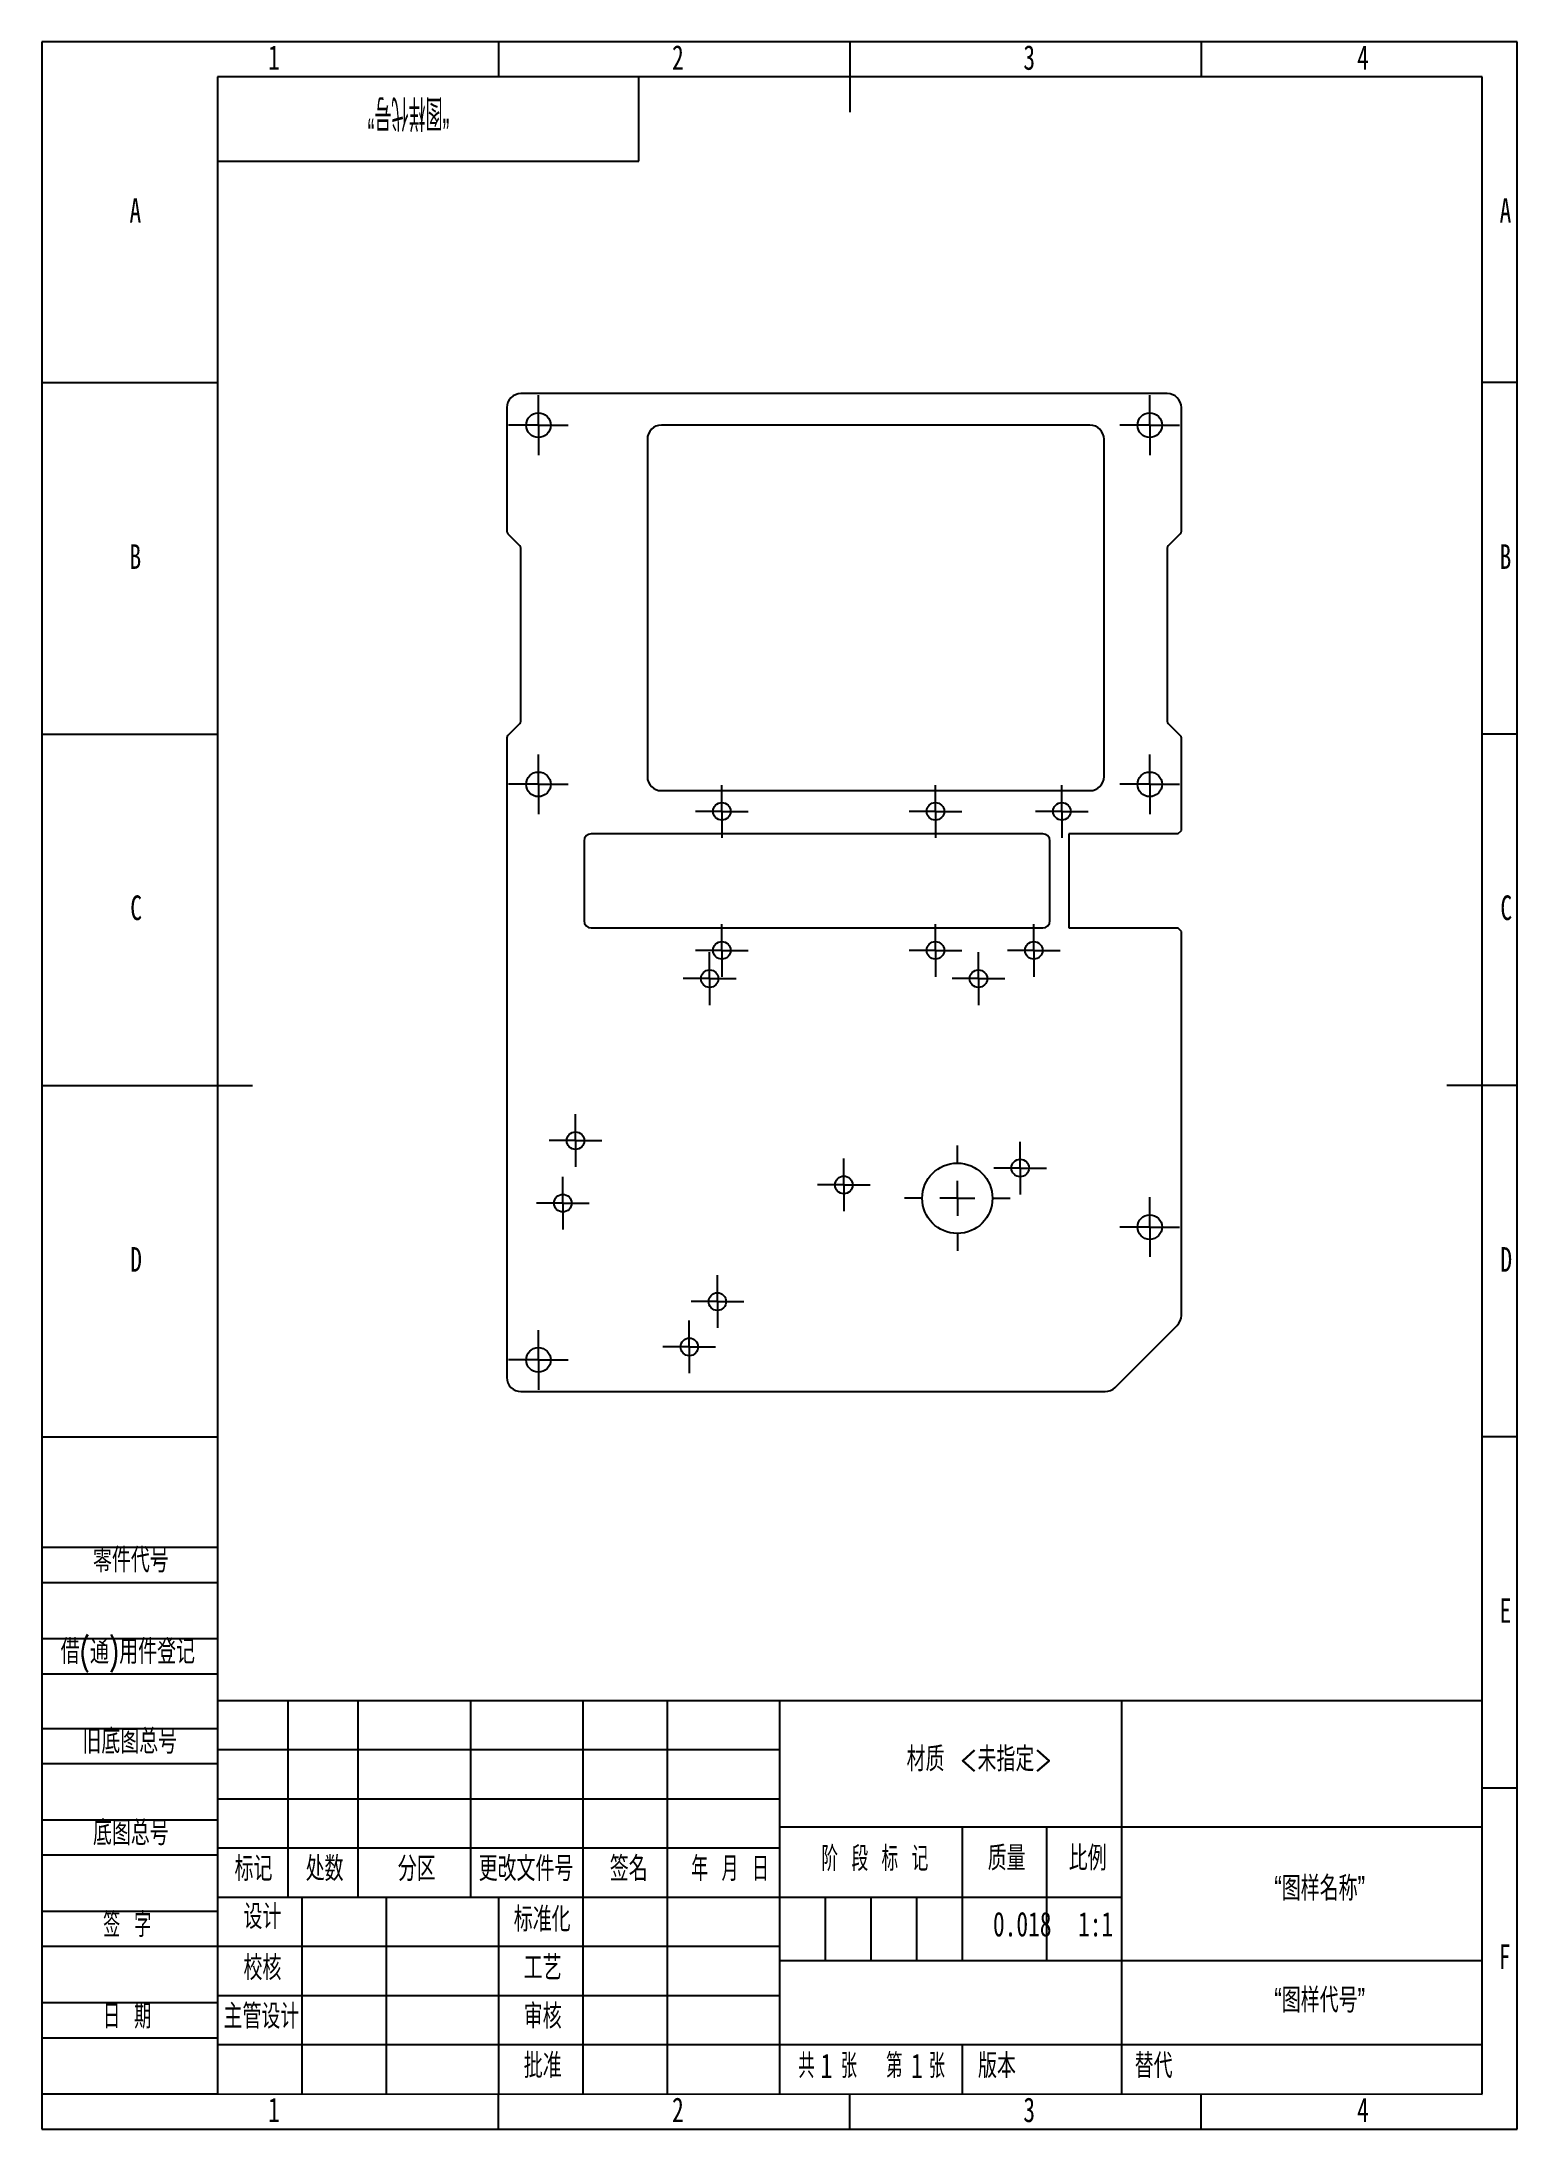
# Model space of a CAD drawing. Header units: millimetres. Extents: x 0 to 210, y 0 to 297.
import ezdxf

# ---------------------------------------------------------------- set-up
doc = ezdxf.new("R2010")
doc.units = ezdxf.units.MM
doc.layers.add('图框', color=7, linetype='Continuous')
doc.layers.add('尺寸', color=7, linetype='Continuous')
doc.styles.add('SLDTEXTSTYLE0', font='TXT', dxfattribs={"width": 0.7, "bigfont": 'bigfont'})
doc.styles.add('SLDTEXTSTYLE1', font='TXT', dxfattribs={"width": 0.62, "bigfont": 'bigfont'})
doc.styles.add('SLDTEXTSTYLE2', font='TXT', dxfattribs={"width": 0.614286, "bigfont": 'bigfont'})
doc.styles.add('SLDTEXTSTYLE3', font='TXT', dxfattribs={"width": 0.6, "bigfont": 'bigfont'})
doc.styles.add('SLDTEXTSTYLE4', font='TXT', dxfattribs={"width": 0.633333, "bigfont": 'bigfont'})
doc.styles.add('SLDTEXTSTYLE5', font='TXT', dxfattribs={"width": 0.7})
doc.styles.add('SLDTEXTSTYLE6', font='TXT', dxfattribs={"width": 0.49, "bigfont": 'bigfont'})

# ---------------------------------------------------------------- blocks, each defined once
blk = doc.blocks.new('SW_CENTERMARKSYMBOL_0')
at = {"layer": '尺寸', "color": 0}
for p, q in [((0, 2.5), (0, 3.75)), ((-2.5, 0), (-3.75, 0)), ((0, 0), (-2.5, 0)), ((0, 0), (0, 2.5)), ((0, 0), (0, -2.5)), ((0, 0), (2.5, 0)), ((2.5, 0), (3.75, 0)), ((0, -2.5), (0, -3.75))]:
    blk.add_line(p, q, dxfattribs=at)
blk = doc.blocks.new('SW_CENTERMARKSYMBOL_1')
at = {"layer": '尺寸', "color": 0}
for p, q in [((0, 2.5), (0, 3.75)), ((-2.5, 0), (-3.75, 0)), ((0, 0), (-2.5, 0)), ((0, 0), (0, 2.5)), ((0, 0), (0, -2.5)), ((0, 0), (2.5, 0)), ((2.5, 0), (3.75, 0)), ((0, -2.5), (0, -3.75))]:
    blk.add_line(p, q, dxfattribs=at)
blk = doc.blocks.new('SW_CENTERMARKSYMBOL_2')
at = {"layer": '尺寸', "color": 0}
for p, q in [((0, 2.5), (0, 3.75)), ((-2.5, 0), (-3.75, 0)), ((0, 0), (-2.5, 0)), ((0, 0), (0, 2.5)), ((0, 0), (0, -2.5)), ((0, 0), (2.5, 0)), ((2.5, 0), (3.75, 0)), ((0, -2.5), (0, -3.75))]:
    blk.add_line(p, q, dxfattribs=at)
blk = doc.blocks.new('SW_CENTERMARKSYMBOL_3')
at = {"layer": '尺寸', "color": 0}
for p, q in [((0, 2.5), (0, 3.75)), ((-2.5, 0), (-3.75, 0)), ((0, 0), (-2.5, 0)), ((0, 0), (0, 2.5)), ((0, 0), (0, -2.5)), ((0, 0), (2.5, 0)), ((2.5, 0), (3.75, 0)), ((0, -2.5), (0, -3.75))]:
    blk.add_line(p, q, dxfattribs=at)
blk = doc.blocks.new('SW_CENTERMARKSYMBOL_4')
at = {"layer": '尺寸', "color": 0}
for p, q in [((0, 2.5), (0, 3.75)), ((-2.5, 0), (-3.75, 0)), ((0, 0), (-2.5, 0)), ((0, 0), (0, 2.5)), ((0, 0), (0, -2.5)), ((0, 0), (2.5, 0)), ((2.5, 0), (3.75, 0)), ((0, -2.5), (0, -3.75))]:
    blk.add_line(p, q, dxfattribs=at)
blk = doc.blocks.new('SW_CENTERMARKSYMBOL_5')
at = {"layer": '尺寸', "color": 0}
for p, q in [((0, 2.5), (0, 3.75)), ((-2.5, 0), (-3.75, 0)), ((0, 0), (-2.5, 0)), ((0, 0), (0, 2.5)), ((0, 0), (0, -2.5)), ((0, 0), (2.5, 0)), ((2.5, 0), (3.75, 0)), ((0, -2.5), (0, -3.75))]:
    blk.add_line(p, q, dxfattribs=at)
blk = doc.blocks.new('SW_CENTERMARKSYMBOL_6')
at = {"layer": '尺寸', "color": 0}
for p, q in [((0, 2.5), (0, 3.75)), ((-2.5, 0), (-3.75, 0)), ((0, 0), (-2.5, 0)), ((0, 0), (0, 2.5)), ((0, 0), (0, -2.5)), ((0, 0), (2.5, 0)), ((2.5, 0), (3.75, 0)), ((0, -2.5), (0, -3.75))]:
    blk.add_line(p, q, dxfattribs=at)
blk = doc.blocks.new('SW_CENTERMARKSYMBOL_7')
at = {"layer": '尺寸', "color": 0}
for p, q in [((0, 2.5), (0, 3.75)), ((-2.5, 0), (-3.75, 0)), ((0, 0), (-2.5, 0)), ((0, 0), (0, 2.5)), ((0, 0), (0, -2.5)), ((0, 0), (2.5, 0)), ((2.5, 0), (3.75, 0)), ((0, -2.5), (0, -3.75))]:
    blk.add_line(p, q, dxfattribs=at)
blk = doc.blocks.new('SW_CENTERMARKSYMBOL_8')
at = {"layer": '尺寸', "color": 0}
for p, q in [((0, 2.5), (0, 3.75)), ((-2.5, 0), (-3.75, 0)), ((0, 0), (-2.5, 0)), ((0, 0), (0, 2.5)), ((0, 0), (0, -2.5)), ((0, 0), (2.5, 0)), ((2.5, 0), (3.75, 0)), ((0, -2.5), (0, -3.75))]:
    blk.add_line(p, q, dxfattribs=at)
blk = doc.blocks.new('SW_CENTERMARKSYMBOL_9')
at = {"layer": '尺寸', "color": 0}
for p, q in [((0, 2.5), (0, 3.75)), ((-2.5, 0), (-3.75, 0)), ((0, 0), (-2.5, 0)), ((0, 0), (0, 2.5)), ((0, 0), (0, -2.5)), ((0, 0), (2.5, 0)), ((2.5, 0), (3.75, 0)), ((0, -2.5), (0, -3.75))]:
    blk.add_line(p, q, dxfattribs=at)
blk = doc.blocks.new('SW_CENTERMARKSYMBOL_10')
at = {"layer": '尺寸', "color": 0}
for p, q in [((0, 2.5), (0, 3.75)), ((-2.5, 0), (-3.75, 0)), ((0, 0), (-2.5, 0)), ((0, 0), (0, 2.5)), ((0, 0), (0, -2.5)), ((0, 0), (2.5, 0)), ((2.5, 0), (3.75, 0)), ((0, -2.5), (0, -3.75))]:
    blk.add_line(p, q, dxfattribs=at)
blk = doc.blocks.new('SW_CENTERMARKSYMBOL_11')
at = {"layer": '尺寸', "color": 0}
for p, q in [((0, 2.5), (0, 3.75)), ((-2.5, 0), (-3.75, 0)), ((0, 0), (-2.5, 0)), ((0, 0), (0, 2.5)), ((0, 0), (0, -2.5)), ((0, 0), (2.5, 0)), ((2.5, 0), (3.75, 0)), ((0, -2.5), (0, -3.75))]:
    blk.add_line(p, q, dxfattribs=at)
blk = doc.blocks.new('SW_CENTERMARKSYMBOL_12')
at = {"layer": '尺寸', "color": 0}
for p, q in [((0, 2.5), (0, 3.75)), ((-2.5, 0), (-3.75, 0)), ((0, 0), (-2.5, 0)), ((0, 0), (0, 2.5)), ((0, 0), (0, -2.5)), ((0, 0), (2.5, 0)), ((2.5, 0), (3.75, 0)), ((0, -2.5), (0, -3.75))]:
    blk.add_line(p, q, dxfattribs=at)
blk = doc.blocks.new('SW_CENTERMARKSYMBOL_13')
at = {"layer": '尺寸', "color": 0}
for p, q in [((0, 2.5), (0, 3.75)), ((-2.5, 0), (-3.75, 0)), ((0, 0), (-2.5, 0)), ((0, 0), (0, 2.5)), ((0, 0), (0, -2.5)), ((0, 0), (2.5, 0)), ((2.5, 0), (3.75, 0)), ((0, -2.5), (0, -3.75))]:
    blk.add_line(p, q, dxfattribs=at)
blk = doc.blocks.new('SW_CENTERMARKSYMBOL_14')
at = {"layer": '尺寸', "color": 0}
for p, q in [((0, 2.5), (0, 4.25)), ((-2.5, 0), (-4.25, 0)), ((0, 0), (-2.5, 0)), ((0, 0), (0, 2.5)), ((0, 0), (0, -2.5)), ((0, 0), (2.5, 0)), ((2.5, 0), (4.25, 0)), ((0, -2.5), (0, -4.25))]:
    blk.add_line(p, q, dxfattribs=at)
blk = doc.blocks.new('SW_CENTERMARKSYMBOL_15')
at = {"layer": '尺寸', "color": 0}
for p, q in [((0, 2.5), (0, 4.25)), ((-2.5, 0), (-4.25, 0)), ((0, 0), (-2.5, 0)), ((0, 0), (0, 2.5)), ((0, 0), (0, -2.5)), ((0, 0), (2.5, 0)), ((2.5, 0), (4.25, 0)), ((0, -2.5), (0, -4.25))]:
    blk.add_line(p, q, dxfattribs=at)
blk = doc.blocks.new('SW_CENTERMARKSYMBOL_16')
at = {"layer": '尺寸', "color": 0}
for p, q in [((0, 2.5), (0, 4.25)), ((-2.5, 0), (-4.25, 0)), ((0, 0), (-2.5, 0)), ((0, 0), (0, 2.5)), ((0, 0), (0, -2.5)), ((0, 0), (2.5, 0)), ((2.5, 0), (4.25, 0)), ((0, -2.5), (0, -4.25))]:
    blk.add_line(p, q, dxfattribs=at)
blk = doc.blocks.new('SW_CENTERMARKSYMBOL_17')
at = {"layer": '尺寸', "color": 0}
for p, q in [((0, 2.5), (0, 4.25)), ((-2.5, 0), (-4.25, 0)), ((0, 0), (-2.5, 0)), ((0, 0), (0, 2.5)), ((0, 0), (0, -2.5)), ((0, 0), (2.5, 0)), ((2.5, 0), (4.25, 0)), ((0, -2.5), (0, -4.25))]:
    blk.add_line(p, q, dxfattribs=at)
blk = doc.blocks.new('SW_CENTERMARKSYMBOL_18')
at = {"layer": '尺寸', "color": 0}
for p, q in [((0, 2.5), (0, 4.25)), ((-2.5, 0), (-4.25, 0)), ((0, 0), (-2.5, 0)), ((0, 0), (0, 2.5)), ((0, 0), (0, -2.5)), ((0, 0), (2.5, 0)), ((2.5, 0), (4.25, 0)), ((0, -2.5), (0, -4.25))]:
    blk.add_line(p, q, dxfattribs=at)
blk = doc.blocks.new('SW_CENTERMARKSYMBOL_19')
at = {"layer": '尺寸', "color": 0}
for p, q in [((0, 2.5), (0, 4.25)), ((-2.5, 0), (-4.25, 0)), ((0, 0), (-2.5, 0)), ((0, 0), (0, 2.5)), ((0, 0), (0, -2.5)), ((0, 0), (2.5, 0)), ((2.5, 0), (4.25, 0)), ((0, -2.5), (0, -4.25))]:
    blk.add_line(p, q, dxfattribs=at)
blk = doc.blocks.new('SW_CENTERMARKSYMBOL_20')
at = {"layer": '尺寸', "color": 0}
for p, q in [((0, 5), (0, 7.5)), ((-5, 0), (-7.5, 0)), ((0, 0), (-2.5, 0)), ((0, 0), (0, 2.5)), ((0, 0), (0, -2.5)), ((0, 0), (2.5, 0)), ((5, 0), (7.5, 0)), ((0, -5), (0, -7.5))]:
    blk.add_line(p, q, dxfattribs=at)

msp = doc.modelspace()

# ---------------------------------------------------------------- linework, layer by layer
at = {"color": 7, "linetype": 'Continuous', "lineweight": 25}
for p, q in [((160.19, 246.94), (68.19, 246.94)), ((66.19, 244.94), (66.19, 227.35)), ((162.19, 227.35), (162.19, 244.94)), ((149.19, 242.44), (88.19, 242.44)), ((86.19, 240.44), (86.19, 192.44)), ((151.19, 192.44), (151.19, 240.44)), ((66.33, 226.99), (68.04, 225.29)), ((160.33, 225.29), (162.04, 226.99)), ((68.19, 200.35), (68.19, 224.93)), ((160.19, 224.93), (160.19, 200.35)), ((68.04, 199.99), (66.33, 198.29)), ((162.04, 198.29), (160.33, 199.99)), ((66.19, 197.93), (66.19, 106.94)), ((162.19, 184.79), (162.19, 197.93)), ((88.19, 190.44), (149.19, 190.44)), ((142.49, 184.29), (78.19, 184.29)), ((161.69, 184.29), (146.19, 184.29)), ((146.19, 184.29), (146.19, 170.91)), ((161.69, 184.29), (162.19, 184.79)), ((77.19, 183.29), (77.19, 171.91)), ((143.49, 171.91), (143.49, 183.29)), ((78.19, 170.91), (142.49, 170.91)), ((146.19, 170.91), (161.69, 170.91)), ((162.19, 170.41), (161.69, 170.91)), ((162.19, 115.77), (162.19, 170.41)), ((152.77, 105.53), (161.6, 114.36)), ((68.19, 104.94), (151.36, 104.94))]:
    msp.add_line(p, q, dxfattribs=at)
for centre, radius in [((70.69, 242.44), 1.75), ((157.69, 242.44), 1.75), ((70.69, 191.34), 1.75), ((157.69, 191.34), 1.75), ((96.79, 187.49), 1.25), ((127.19, 187.49), 1.25), ((145.19, 187.49), 1.25), ((96.79, 167.71), 1.25), ((127.19, 167.71), 1.25), ((141.19, 167.71), 1.25), ((95.06, 163.69), 1.25), ((133.31, 163.69), 1.25), ((75.96, 140.64), 1.25), ((130.31, 132.44), 5), ((139.26, 136.74), 1.25), ((114.16, 134.34), 1.25), ((74.16, 131.74), 1.25), ((157.69, 128.34), 1.75), ((96.16, 117.74), 1.25), ((70.69, 109.44), 1.75), ((92.16, 111.29), 1.25)]:
    msp.add_circle(centre, radius, dxfattribs=at)
for centre, radius, start, end in [((68.19, 244.94), 2, 90, 180), ((160.19, 244.94), 2, 0, 90), ((88.19, 240.44), 2, 90, 180), ((149.19, 240.44), 2, 0, 90), ((66.69, 227.35), 0.5, 180, 225), ((161.69, 227.35), 0.5, 315, 0), ((67.69, 224.93), 0.5, 0, 45), ((160.69, 224.93), 0.5, 135, 180), ((67.69, 200.35), 0.5, 315, 0), ((160.69, 200.35), 0.5, 180, 225), ((66.69, 197.93), 0.5, 135, 180), ((161.69, 197.93), 0.5, 0, 45), ((88.19, 192.44), 2, 180, 270), ((149.19, 192.44), 2, 270, 0), ((78.19, 183.29), 1, 90, 180), ((142.49, 183.29), 1, 0, 90), ((78.19, 171.91), 1, 180, 270), ((142.49, 171.91), 1, 270, 0), ((160.19, 115.77), 2, 315, 0), ((68.19, 106.94), 2, 180, 270), ((151.36, 106.94), 2, 270, 315)]:
    msp.add_arc(centre, radius, start, end, dxfattribs=at)
at = {"layer": '图框'}
for p, q in [((210, 297), (0, 297)), ((0, 297), (0, 0)), ((65, 297), (65, 292)), ((165, 297), (165, 292)), ((210, 0), (210, 297)), ((0, 248.5), (25, 248.5)), ((210, 248.5), (205, 248.5)), ((0, 198.5), (25, 198.5)), ((210, 198.5), (205, 198.5)), ((0, 98.5), (25, 98.5)), ((210, 98.5), (205, 98.5)), ((0, 82.79), (25, 82.79)), ((0, 77.79), (25, 77.79)), ((0, 69.79), (25, 69.79)), ((0, 64.79), (25, 64.79)), ((25.01, 61.02), (25, 5.02)), ((0, 57), (25, 57)), ((25, 54), (105, 54)), ((0, 52), (25, 52)), ((210, 48.5), (205, 48.5)), ((25, 47), (105, 47)), ((0, 44), (25, 44)), ((0, 39), (25, 39)), ((111.5, 33), (111.5, 24)), ((118, 33), (118, 24)), ((124.5, 33), (124.5, 24)), ((0, 31), (25, 31)), ((0, 26), (25, 26)), ((0, 18), (25, 18)), ((0, 13), (25, 13)), ((0, 5.03), (25, 5.02)), ((65, -0.03), (65, 4.97)), ((153.69, 5), (153.69, 4.99)), ((165, -0.03), (165, 4.98)), ((0, -0.03), (210, -0.03))]:
    msp.add_line(p, q, dxfattribs=at)
at = {"layer": '图框', "lineweight": 25}
for p, q in [((115, 297), (115, 287)), ((205, 292), (25, 292)), ((25, 292), (25, 5)), ((85, 280), (85, 292)), ((205, 4.97), (205, 292)), ((25, 280), (85, 280)), ((0, 148.5), (30, 148.5)), ((210, 148.5), (200, 148.5)), ((25, 61), (205, 61)), ((35, 61), (35, 33)), ((45, 61), (45, 33)), ((61, 61), (61, 33)), ((77, 61), (77, 5)), ((89, 61), (89, 5)), ((105, 61), (105, 5)), ((153.69, 60.99), (153.69, 5)), ((105, 43), (205, 43)), ((131, 43), (131, 24)), ((143, 43), (143, 24)), ((25, 40), (105, 40)), ((25, 33), (105, 33)), ((37, 33), (37, 5)), ((49, 33), (49, 5)), ((65, 32.97), (65, 4.97)), ((105.01, 32.99), (153.69, 32.99)), ((25, 26), (105, 26)), ((105, 24), (205, 24)), ((25, 19), (105, 19)), ((25, 12.02), (105, 12.02)), ((105, 12.02), (205, 12.05)), ((131, 12.03), (131, 4.99)), ((25, 5.02), (205, 4.97)), ((115, -0.03), (115, 5))]:
    msp.add_line(p, q, dxfattribs=at)

# ---------------------------------------------------------------- block references
at = {"layer": '尺寸'}
for name, p in [('SW_CENTERMARKSYMBOL_15', (70.69, 242.44)), ('SW_CENTERMARKSYMBOL_16', (157.69, 242.44)), ('SW_CENTERMARKSYMBOL_18', (70.69, 191.34)), ('SW_CENTERMARKSYMBOL_17', (157.69, 191.34)), ('SW_CENTERMARKSYMBOL_0', (96.79, 187.49)), ('SW_CENTERMARKSYMBOL_3', (127.19, 187.49)), ('SW_CENTERMARKSYMBOL_5', (145.19, 187.49)), ('SW_CENTERMARKSYMBOL_4', (96.79, 167.71)), ('SW_CENTERMARKSYMBOL_2', (127.19, 167.71)), ('SW_CENTERMARKSYMBOL_1', (141.19, 167.71)), ('SW_CENTERMARKSYMBOL_10', (95.06, 163.69)), ('SW_CENTERMARKSYMBOL_6', (133.31, 163.69)), ('SW_CENTERMARKSYMBOL_7', (75.96, 140.64)), ('SW_CENTERMARKSYMBOL_20', (130.31, 132.44)), ('SW_CENTERMARKSYMBOL_9', (139.26, 136.74)), ('SW_CENTERMARKSYMBOL_8', (114.16, 134.34)), ('SW_CENTERMARKSYMBOL_11', (74.16, 131.74)), ('SW_CENTERMARKSYMBOL_14', (157.69, 128.34)), ('SW_CENTERMARKSYMBOL_12', (96.16, 117.74)), ('SW_CENTERMARKSYMBOL_19', (70.69, 109.44)), ('SW_CENTERMARKSYMBOL_13', (92.16, 111.29))]:
    msp.add_blockref(name, p, dxfattribs=at)

# ---------------------------------------------------------------- texts
at = {"layer": '图框', "insert": (52.19, 284.61), "char_height": 4.5, "attachment_point": 2, "rotation": 180, "style": 'SLDTEXTSTYLE6'}
msp.add_mtext('“图样代号”', dxfattribs=at)
at = {"layer": '图框', "char_height": 3.5}
for s, insert, attachment_point, style in [('A', (13.32, 274.74), 2, 'SLDTEXTSTYLE5'), ('A', (208.32, 274.74), 2, 'SLDTEXTSTYLE5'), ('B', (13.32, 225.49), 2, 'SLDTEXTSTYLE5'), ('B', (208.32, 225.49), 2, 'SLDTEXTSTYLE5'), ('C', (13.43, 175.53), 2, 'SLDTEXTSTYLE5'), ('C', (208.43, 175.53), 2, 'SLDTEXTSTYLE5'), ('D', (13.43, 125.49), 2, 'SLDTEXTSTYLE5'), ('D', (208.43, 125.49), 2, 'SLDTEXTSTYLE5'), ('零件代号', (7.29, 82.7), 1, 'SLDTEXTSTYLE0'), ('E', (208.32, 75.53), 2, 'SLDTEXTSTYLE5'), ('借(通)用件登记', (2.7, 69.68), 1, 'SLDTEXTSTYLE0'), ('旧底图总号', (5.79, 56.91), 1, 'SLDTEXTSTYLE0'), ('底图总号', (7.29, 43.89), 1, 'SLDTEXTSTYLE0'), ('标记', (30.14, 38.79), 2, 'SLDTEXTSTYLE0'), ('处数', (40.26, 38.79), 2, 'SLDTEXTSTYLE0'), ('分区', (53.37, 38.79), 2, 'SLDTEXTSTYLE0'), ('更改文件号', (68.92, 38.79), 2, 'SLDTEXTSTYLE0'), ('签名', (83.54, 38.79), 2, 'SLDTEXTSTYLE0'), ('年 月 日', (97.96, 38.79), 2, 'SLDTEXTSTYLE1'), ('阶 段 标 记', (118.57, 40.22), 2, 'SLDTEXTSTYLE2'), ('质量', (137.32, 40.29), 2, 'SLDTEXTSTYLE0'), ('比例', (148.86, 40.29), 2, 'SLDTEXTSTYLE0'), ('签 字', (12.16, 30.81), 2, 'SLDTEXTSTYLE4'), ('设计', (31.41, 31.97), 2, 'SLDTEXTSTYLE0'), ('标准化', (71.22, 31.59), 2, 'SLDTEXTSTYLE0'), ('0.018', (139.55, 30.91), 2, 'SLDTEXTSTYLE5'), ('1:1', (149.99, 30.91), 2, 'SLDTEXTSTYLE5'), ('校核', (31.41, 24.7), 2, 'SLDTEXTSTYLE0'), ('工艺', (71.3, 24.7), 2, 'SLDTEXTSTYLE0'), ('F', (208.22, 26.28), 2, 'SLDTEXTSTYLE5'), ('日 期', (12.16, 17.79), 2, 'SLDTEXTSTYLE4'), ('主管设计', (31.26, 17.79), 2, 'SLDTEXTSTYLE0'), ('审核', (71.3, 17.8), 2, 'SLDTEXTSTYLE0'), ('批准', (71.3, 10.78), 2, 'SLDTEXTSTYLE0'), ('共  张', (111.86, 10.75), 2, 'SLDTEXTSTYLE3'), ('1', (110.85, 10.75), 1, 'SLDTEXTSTYLE5'), ('第  张', (124.37, 10.75), 2, 'SLDTEXTSTYLE3'), ('1', (123.72, 10.75), 1, 'SLDTEXTSTYLE5'), ('版本', (135.95, 10.75), 2, 'SLDTEXTSTYLE0'), ('替代', (155.55, 10.75), 1, 'SLDTEXTSTYLE0'), ('1', (33.04, 4.49), 2, 'SLDTEXTSTYLE5'), ('2', (90.54, 4.49), 2, 'SLDTEXTSTYLE5'), ('3', (140.54, 4.49), 2, 'SLDTEXTSTYLE5'), ('4', (188.04, 4.49), 2, 'SLDTEXTSTYLE5')]:
    msp.add_mtext(s, dxfattribs=dict(at, insert=insert, attachment_point=attachment_point, style=style))
at = {"layer": '尺寸', "char_height": 3.5, "attachment_point": 2}
for s, insert, style in [('1', (33.04, 296.51), 'SLDTEXTSTYLE5'), ('2', (90.54, 296.51), 'SLDTEXTSTYLE5'), ('3', (140.54, 296.51), 'SLDTEXTSTYLE5'), ('4', (188.04, 296.51), 'SLDTEXTSTYLE5'), ('材质 <未指定>', (133.44, 54.4), 'SLDTEXTSTYLE0'), ('“图样名称”', (181.88, 35.99), 'SLDTEXTSTYLE0'), ('“图样代号”', (181.88, 20.08), 'SLDTEXTSTYLE0')]:
    msp.add_mtext(s, dxfattribs=dict(at, insert=insert, style=style))

doc.saveas('drawing.dxf')
